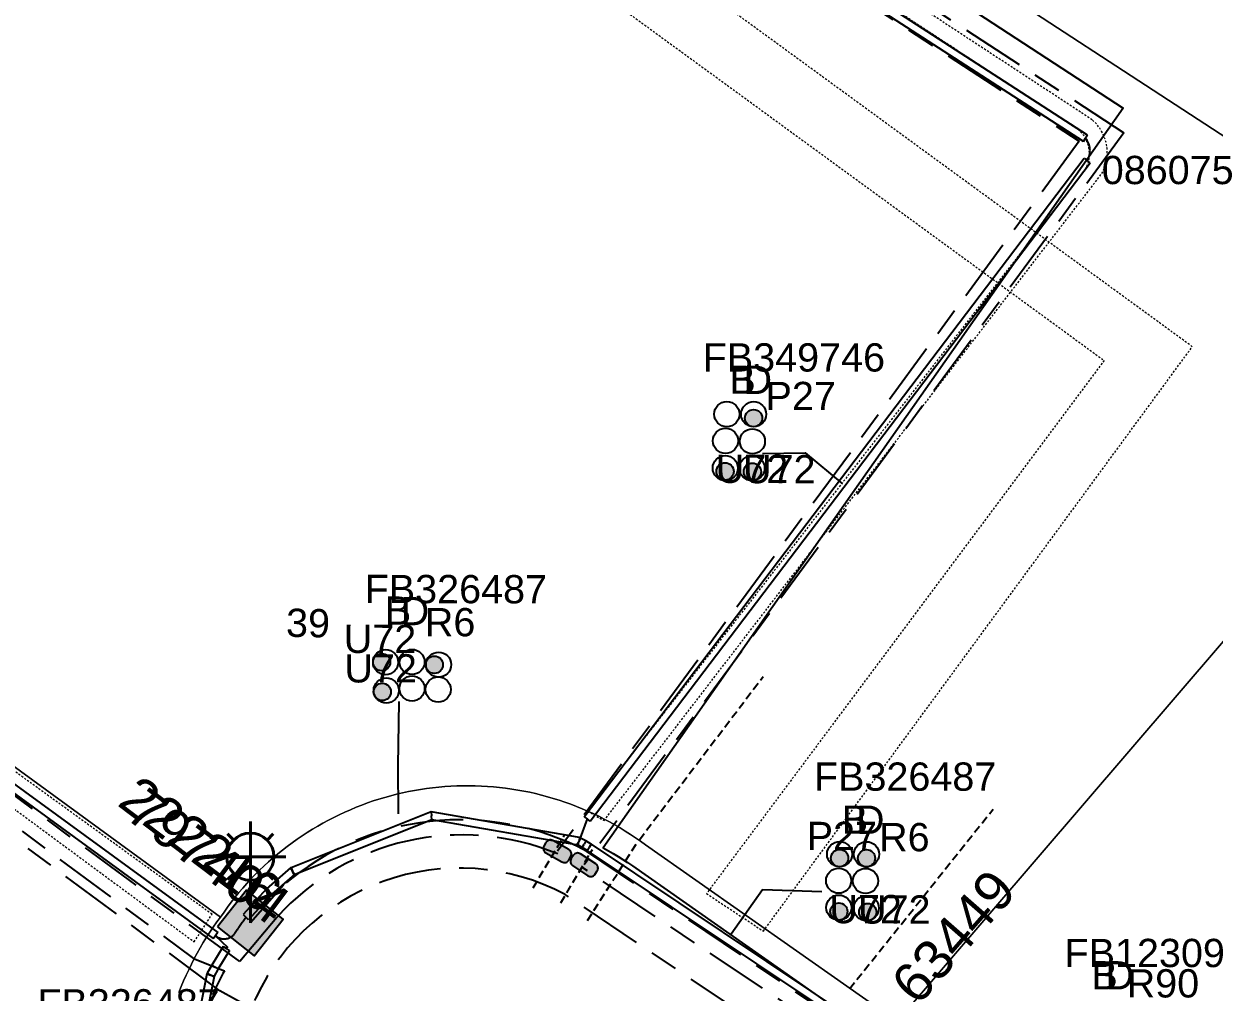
# Model space of a CAD drawing. Header units: metres. Extents: x 0 to 294317, y 0 to 6233398.
# Drawn here: x 292444.1 to 292519.9, y 6231767 to 6231828.6 of the extents above; entities that cross this region are included whole.
import ezdxf
from ezdxf import colors
from ezdxf.entities.mleader import LeaderData, LeaderLine
from ezdxf.enums import TextEntityAlignment as Align
from ezdxf.math import Vec2, Vec3

# ---------------------------------------------------------------- set-up
doc = ezdxf.new("R2010")
doc.units = ezdxf.units.M
for name, pattern in [('Cable Exist UG', [8.2, 4, -1.2, 1.8, -1.2]), ('DASHED', [0.75, 0.5, -0.25]), ('HIDDEN', [0.375, 0.25, -0.125]), ('HIDDEN2', [0.1875, 0.125, -0.0625])]:
    doc.linetypes.add(name, pattern=pattern)
doc.layers.get('0').update_dxf_attribs({"color": 6})
for name, color, linetype in [('_User Miscellaneous1', 7, 'Continuous'), ('_User Miscellaneous2', 7, 'Continuous'), ('Duct_SP_EXT', 7, 'Continuous'), ('Equip_HV_EXT', 7, 'Continuous'), ('Equip_SP_SL_EXT', 7, 'Continuous'), ('Mains_HV_EXT', 7, 'Continuous'), ('Mains_LV_EXT', 7, 'Continuous'), ('Mains_LV_SL_EXT', 7, 'Continuous'), ('SupportsUG_SP_LV_EXT', 7, 'Continuous'), ('SupportsUG_SP_LV_SL_EXT', 7, 'Continuous'), ('Trench_SP_EXT', 7, 'Continuous')]:
    doc.layers.add(name, color=color, linetype=linetype)
for name, color, linetype, lineweight in [('Cadastre Buildings_SP_EXT', 9, 'Continuous', 5), ('Cadastre Land Parcels_SP_EXT', 9, 'Continuous', 5), ('Cadastre Other Property_SP_EXT', 9, 'HIDDEN', 5), ('Cadastre Roads_SP_EXT', 9, 'Continuous', 5)]:
    doc.layers.add(name, color=color, linetype=linetype, lineweight=lineweight)
doc.layers.add('UNKNOWN_FEATURES', color=1, linetype='DASHED', plot=False)
doc.styles.add('COLUMN_LABEL', font='arial.ttf')
doc.styles.add('iecARIAL', font='arial.ttf', dxfattribs={"height": 2})
doc.styles.add('POLE_LABEL', font='arial.ttf')
doc.styles.get("Standard").update_dxf_attribs({"font": 'arial.ttf'})
doc.linetypes.add('Cable E UG', pattern='A,6,-0.5,["E",Standard,S=1.7,R=0,X=0.5,Y=-1],-2.9', length=9.4)

# ---------------------------------------------------------------- blocks, each defined once
blk = doc.blocks.new('COLUMN_EXT')
blk.add_hatch(color=256).paths.add_polyline_path([(-1.485, 1.485), (-1.485, -1.485), (1.485, -1.485), (1.485, 1.485)])
blk.add_lwpolyline([(-1.485, -1.485), (1.485, -1.485), (1.485, 1.485), (-1.485, 1.485)], close=True)
for tag, height, style, flags, p in [('ASSET_NUM', 2.5, 'COLUMN_LABEL', 8, (2, 2)), ('STRUCTURE_PLANT_NUMBER', 0.2, 'POLE_LABEL', 9, (1.813, 0.031)), ('STREET_CODE', 0.2, 'COLUMN_LABEL', 9, (1.813, -0.2))]:
    blk.add_attdef(tag, text='', height=height, dxfattribs=dict(style=style, flags=flags)).set_placement(p, align=Align.MIDDLE_LEFT)
at = {"flags": 9}
for tag, p in [('OWNED_BY', (1.813, -0.6)), ('STATE', (1.813, -0.8)), ('COLUMN_TYPE', (1.813, -0.4)), ('STREETNAME', (1.813, -1.6)), ('USAGE', (1.813, -1)), ('LEGEND', (1.813, -1.2)), ('LOCATION', (1.813, -1.4)), ('SUBURB', (1.813, -1.8)), ('NOTES', (1.813, -2))]:
    blk.add_attdef(tag, text='', height=0.2, dxfattribs=at).set_placement(p, align=Align.MIDDLE_LEFT)
at = {"flags": 1}
blk.add_attdef('Z', (1.813, -2.351), '', height=0.2, dxfattribs=at)
blk = doc.blocks.new('PILLAR_EXT')
blk.add_hatch(color=256).paths.add_polyline_path([(-2.475, 0.99), (-2.475, -0.99), (2.475, -0.99), (2.475, 0.99)])
blk.add_lwpolyline([(-2.475, -0.99), (2.475, -0.99), (2.475, 0.99), (-2.475, 0.99)], close=True)
at = {"style": 'iecARIAL', "flags": 8}
blk.add_attdef('ASSET_NUM', (1.5, 3.5), '', height=2.5, dxfattribs=at)
for tag, p, flags in [('OWNED_BY', (0, -0.2), 9), ('STATE', (0, -0.4), 9), ('SUPPORT_TYPE', (0, -0.6), 9), ('USAGE', (0, -0.8), 9), ('LEGEND', (0, -1), 9), ('LOCATION', (0, -1.2), 9), ('NOTES', (0, -1.4), 9), ('PARENT', (0, -1.6), 9), ('STREETNAME', (0, -1.8), 9), ('SUBURB', (0, -2), 1)]:
    blk.add_attdef(tag, p, '', height=0.2, dxfattribs=dict(flags=flags))
blk = doc.blocks.new('DUCT_EXT')
blk.add_circle((0, 0.8), 0.8)
at = {"flags": 1}
blk.add_attdef('Z', (0, 0), '', height=0.2, dxfattribs=at)
at = {"flags": 9}
for tag, p in [('DUCT_CODE', (0, 0)), ('XSECT_TYPE', (0, -0.2)), ('STATE', (0, -0.6)), ('FB_REFERENCE', (0, -0.4)), ('NOTES', (0, -0.8))]:
    blk.add_attdef(tag, text='', height=0.2, dxfattribs=at).set_placement(p, align=Align.MIDDLE_LEFT)
blk = doc.blocks.new('SL_LANTERN_EXT')
at = {"lineweight": 40}
for p, q in [((0, 1.968), (0, 6.468)), ((-1.459, 5.676), (-1.061, 5.278)), ((1.458, 5.676), (1.06, 5.278)), ((-2.25, 4.218), (2.25, 4.218)), ((-1.459, 2.759), (-1.061, 3.157)), ((1.458, 2.759), (1.06, 3.157)), ((0, 0), (0, 2.721))]:
    blk.add_line(p, q, dxfattribs=at)
blk.add_circle((0, 4.218), 1.5, dxfattribs=at)
at = {"style": 'iecARIAL', "flags": 8}
blk.add_attdef('ASSET_NUM', (1.5, 1.5), '', height=2.5, dxfattribs=at)
for tag, p, height, flags in [('CONSTRUCTED_VOLTAGE', (0.981, -0.653), 0.2, 9), ('CONTROL_TYPE', (0.981, -0.853), 0.2, 9), ('LNUMBER', (2.181, -3.253), 2.5, 8), ('OPERATING_VOLTAGE', (0.981, -1.653), 0.2, 9), ('LANTERN_PURPOSE', (0.981, -1.053), 0.2, 9), ('LANTERN_TYPE', (0.981, -1.253), 0.2, 9), ('NO_PHASES', (0.981, -1.453), 0.2, 9), ('ORIENTATION', (0.981, -1.853), 0.2, 9), ('OWNED_BY', (0.981, -2.053), 0.2, 9), ('STATE', (0.981, -2.253), 0.2, 9), ('USAGE', (0.981, -2.453), 0.2, 9), ('CEXIST', (0.981, -2.653), 0.2, 9), ('CNEW', (0.981, -2.853), 0.2, 9), ('CNUMBER', (0.981, -3.053), 0.2, 9), ('CREMOVE', (0.981, -3.253), 0.2, 9), ('CREPLACE', (0.981, -3.453), 0.2, 9), ('LKINGHEIGHT', (0.981, -3.653), 0.2, 9), ('LBRACKET', (0.981, -3.853), 0.2, 9), ('LBRACKETVOCAB', (0.981, -4.053), 0.2, 9), ('LCATEGORY', (0.981, -4.253), 0.2, 9), ('LCHARGE1', (0.981, -4.453), 0.2, 9), ('LCHARGE1PERCENT', (0.981, -4.653), 0.2, 9), ('LCHARGE2', (0.981, -4.853), 0.2, 9), ('LCHARGE2PERCENT', (0.981, -5.053), 0.2, 9), ('LCHARGE3', (0.981, -5.253), 0.2, 9), ('LCHARGE3PERCENT', (0.981, -5.453), 0.2, 9), ('LEXIST', (0.981, -5.653), 0.2, 9), ('LLAMP', (0.981, -5.853), 0.2, 9), ('LLAMPVOCAB', (0.981, -6.053), 0.2, 9), ('LMAST', (0.981, -6.253), 0.2, 9), ('LMASTVOCAB', (0.981, -6.453), 0.2, 9), ('LNEW', (0.981, -6.653), 0.2, 9), ('LANTNUMBER', (0.981, -6.853), 0.2, 9), ('LOUTREACH', (0.981, -7.253), 0.2, 9), ('LOUTREACHVOCAB', (0.981, -7.453), 0.2, 9), ('LRATECODE', (0.981, -7.653), 0.2, 9), ('LREMOVE', (0.981, -7.853), 0.2, 9), ('LREPLACE', (0.981, -8.053), 0.2, 9), ('LTYPE', (0.981, -8.253), 0.2, 9), ('LTYPEVOCAB', (0.981, -8.453), 0.2, 9), ('STREETNAME', (0.981, -9.253), 0.2, 9), ('LEGEND', (0.981, -8.653), 0.2, 9), ('LOCATION', (0.981, -8.853), 0.2, 9), ('NOTES', (0.981, -9.053), 0.2, 9), ('SUBURB', (0.981, -9.453), 0.2, 1)]:
    blk.add_attdef(tag, p, '', height=height, dxfattribs=dict(flags=flags))
blk = doc.blocks.new('HV_STJ_EXT')
h = blk.add_hatch(color=256)
edge = h.paths.add_edge_path()
edge.add_ellipse((-0.586, 0.131), major_axis=(0.226, 0.226), ratio=1, start_angle=44.99996, end_angle=135)
edge.add_line((-0.906, 0.131), (-0.906, -0.131))
edge.add_ellipse((-0.586, -0.131), major_axis=(0.226, 0.226), ratio=1, start_angle=134.99996, end_angle=225)
edge.add_line((-0.586, -0.451), (0.586, -0.451))
edge.add_ellipse((0.586, -0.131), major_axis=(-0.226, 0.226), ratio=1, start_angle=134.99996, end_angle=225)
edge.add_line((0.906, -0.131), (0.906, 0.131))
edge.add_ellipse((0.586, 0.131), major_axis=(-0.226, 0.226), ratio=1, start_angle=224.99996, end_angle=315)
edge.add_line((0.586, 0.451), (-0.586, 0.451))
blk.add_lwpolyline([(-0.906, 0.131), (-0.906, -0.131, 0.414214), (-0.586, -0.451), (0.586, -0.451, 0.414214), (0.906, -0.131), (0.906, 0.131, 0.414214), (0.586, 0.451), (-0.586, 0.451, 0.414214)], format="xyb", close=True)
for tag, flags, p in [('ORIENTATION', 9, (1.5, 0)), ('Z', 1, (1.5, -0.8)), ('USAGE', 9, (1.5, -0.2)), ('LEGEND', 9, (1.5, -0.4)), ('NOTES', 9, (1.5, -0.6))]:
    blk.add_attdef(tag, text='', height=0.2, dxfattribs=dict(flags=flags)).set_placement(p, align=Align.MIDDLE_LEFT)
blk = doc.blocks.new('CABLE_LARGE_EXT')
h = blk.add_hatch(color=256)
edge = h.paths.add_edge_path()
edge.add_arc((0, 0.55), 0.55, 0, 360)
blk.add_circle((0, 0.55), 0.55)
at = {"flags": 1}
blk.add_attdef('Z', (0, 0), '', height=0.2, dxfattribs=at)
at = {"flags": 9}
for tag, p in [('COND_CODE', (0, 0)), ('XSECT_SIZE', (0, -0.6)), ('STATE', (0, -0.4)), ('FB_REFERENCE', (0, -0.2)), ('NOTES', (0, -0.8))]:
    blk.add_attdef(tag, text='', height=0.2, dxfattribs=at).set_placement(p, align=Align.MIDDLE_LEFT)

msp = doc.modelspace()

# ---------------------------------------------------------------- linework, layer by layer
at = {"layer": 'Cadastre Buildings_SP_EXT', "linetype": 'Continuous'}
msp.add_lwpolyline([(292574.516, 6231786.216), (292538.177, 6231809.95), (292499.713, 6231765.114), (292541.547, 6231735.731), (292574.516, 6231786.216)], close=True, dxfattribs=at)
at = {"layer": 'Cadastre Land Parcels_SP_EXT', "linetype": 'Continuous'}
for points in [[(292301.53, 6231964.256), (292538.177, 6231809.95), (292574.516, 6231786.216), (292602.037, 6231768.237), (292655.862, 6231733.063), (292682.658, 6231715.574), (292709.457, 6231698.088), (292736.259, 6231680.604), (292851.812, 6231605.255)], [(292538.177, 6231809.95), (292301.53, 6231964.256)], [(292454.022, 6231766.968), (292454.165, 6231767.333), (292454.315, 6231767.696), (292454.473, 6231768.055), (292454.638, 6231768.411), (292454.81, 6231768.764), (292454.989, 6231769.114), (292455.175, 6231769.459), (292455.368, 6231769.801), (292455.567, 6231770.139), (292455.774, 6231770.473), (292455.988, 6231770.802), (292456.207, 6231771.127), (292456.433, 6231771.448), (292456.666, 6231771.764), (292317.836, 6231873.171)], [(292317.836, 6231873.171), (292456.666, 6231771.764), (292456.886, 6231772.084), (292457.113, 6231772.399), (292457.346, 6231772.71), (292457.585, 6231773.016), (292457.83, 6231773.316), (292458.082, 6231773.612), (292458.34, 6231773.902), (292458.603, 6231774.188), (292458.873, 6231774.467), (292459.147, 6231774.741), (292459.428, 6231775.01), (292459.714, 6231775.272), (292460.005, 6231775.529), (292460.302, 6231775.779), (292460.604, 6231776.023), (292460.91, 6231776.262), (292461.222, 6231776.493), (292461.538, 6231776.718), (292461.858, 6231776.937), (292462.183, 6231777.15), (292462.513, 6231777.355), (292462.846, 6231777.554), (292463.184, 6231777.746), (292463.525, 6231777.931), (292463.871, 6231778.108), (292464.219, 6231778.279), (292464.571, 6231778.443), (292464.926, 6231778.599), (292465.285, 6231778.748), (292465.646, 6231778.889), (292466.01, 6231779.024), (292466.378, 6231779.151), (292466.747, 6231779.269), (292467.119, 6231779.381), (292467.493, 6231779.485), (292467.869, 6231779.582), (292468.247, 6231779.669), (292468.627, 6231779.75), (292469.008, 6231779.823), (292469.391, 6231779.888), (292469.774, 6231779.945), (292470.16, 6231779.995), (292470.546, 6231780.036), (292470.933, 6231780.07), (292471.32, 6231780.095), (292471.708, 6231780.112), (292472.096, 6231780.122), (292472.484, 6231780.124), (292472.872, 6231780.117), (292473.26, 6231780.103), (292473.648, 6231780.081), (292474.034, 6231780.05), (292474.421, 6231780.012), (292474.806, 6231779.967), (292475.191, 6231779.913), (292475.574, 6231779.85), (292475.957, 6231779.781), (292476.337, 6231779.704), (292476.715, 6231779.619), (292477.093, 6231779.526), (292477.467, 6231779.424), (292477.84, 6231779.316), (292478.21, 6231779.2), (292478.578, 6231779.077), (292478.944, 6231778.946), (292479.306, 6231778.807), (292479.666, 6231778.661), (292480.023, 6231778.508), (292480.376, 6231778.347), (292480.726, 6231778.179), (292481.073, 6231778.005), (292481.415, 6231777.822), (292481.755, 6231777.634), (292482.09, 6231777.437), (292482.421, 6231777.235), (292482.748, 6231777.025), (292483.071, 6231776.809), (292483.389, 6231776.586), (292483.702, 6231776.358), (292499.713, 6231765.114), (292538.177, 6231809.95)]]:
    msp.add_lwpolyline(points, dxfattribs=at)
at = {"layer": 'Cadastre Other Property_SP_EXT', "linetype": 'HIDDEN2'}
msp.add_lwpolyline([(292418.015, 6231884.242), (292419.73, 6231886.927), (292412.081, 6231891.922), (292408.053, 6231885.764), (292415.728, 6231880.754), (292417.455, 6231883.401), (292511.22, 6231821.915), (292511.22, 6231821.915, -0.364021), (292511.685, 6231819.344), (292511.685, 6231819.344), (292480.023, 6231778.508), (292481.065, 6231777.902), (292512.746, 6231819.101), (292512.746, 6231819.101, 0.35373), (292512.126, 6231822.518), (292512.126, 6231822.518), (292418.015, 6231884.242)], format="xyb", close=True, dxfattribs=at)
for points in [[(292491.205, 6231770.866), (292518.495, 6231808.07), (292411.877, 6231885.948), (292409.513, 6231882.712), (292512.887, 6231807.196), (292487.588, 6231773.259), (292491.205, 6231770.866)], [(292383.787, 6231815.176), (292379.708, 6231818.116), (292373.034, 6231808.976), (292380.819, 6231803.411), (292387.163, 6231812.689), (292384.634, 6231814.488), (292386.978, 6231817.865), (292389.984, 6231818.25), (292454.993, 6231770.178), (292456.124, 6231771.94), (292388.057, 6231821.282), (292383.787, 6231815.176)]]:
    msp.add_lwpolyline(points, close=True, dxfattribs=at)
at = {"layer": 'Cadastre Roads_SP_EXT', "linetype": 'Continuous'}
msp.add_lwpolyline([(292499.713, 6231765.114), (292483.702, 6231776.358), (292483.389, 6231776.586), (292483.071, 6231776.809), (292482.748, 6231777.025), (292482.421, 6231777.235), (292482.09, 6231777.437), (292481.755, 6231777.634), (292481.415, 6231777.822), (292481.073, 6231778.005), (292480.726, 6231778.179), (292480.376, 6231778.347), (292480.023, 6231778.508), (292479.666, 6231778.661), (292479.306, 6231778.807), (292478.944, 6231778.946), (292478.578, 6231779.077), (292478.21, 6231779.2), (292477.84, 6231779.316), (292477.467, 6231779.424), (292477.093, 6231779.526), (292476.715, 6231779.619), (292476.337, 6231779.704), (292475.957, 6231779.781), (292475.574, 6231779.85), (292475.191, 6231779.913), (292474.806, 6231779.967), (292474.421, 6231780.012), (292474.034, 6231780.05), (292473.648, 6231780.081), (292473.26, 6231780.103), (292472.872, 6231780.117), (292472.484, 6231780.124), (292472.096, 6231780.122), (292471.708, 6231780.112), (292471.32, 6231780.095), (292470.933, 6231780.07), (292470.546, 6231780.036), (292470.16, 6231779.995), (292469.774, 6231779.945), (292469.391, 6231779.888), (292469.008, 6231779.823), (292468.627, 6231779.75), (292468.247, 6231779.669), (292467.869, 6231779.582), (292467.493, 6231779.485), (292467.119, 6231779.381), (292466.747, 6231779.269), (292466.378, 6231779.151), (292466.01, 6231779.024), (292465.646, 6231778.889), (292465.285, 6231778.748), (292464.926, 6231778.599), (292464.571, 6231778.443), (292464.219, 6231778.279), (292463.871, 6231778.108), (292463.525, 6231777.93), (292463.184, 6231777.746), (292462.846, 6231777.553), (292462.512, 6231777.355), (292462.183, 6231777.15), (292461.858, 6231776.937), (292461.538, 6231776.718), (292461.222, 6231776.493), (292460.91, 6231776.262), (292460.604, 6231776.023), (292460.302, 6231775.779), (292460.005, 6231775.529), (292459.715, 6231775.271), (292459.428, 6231775.01), (292459.147, 6231774.741), (292458.873, 6231774.467), (292458.603, 6231774.188), (292458.34, 6231773.902), (292458.082, 6231773.612), (292457.83, 6231773.316), (292457.585, 6231773.016), (292457.346, 6231772.71), (292457.113, 6231772.399), (292456.886, 6231772.084), (292456.666, 6231771.764), (292456.433, 6231771.448), (292456.207, 6231771.127), (292455.988, 6231770.802), (292455.774, 6231770.473), (292455.568, 6231770.139), (292455.368, 6231769.801), (292455.175, 6231769.459), (292454.989, 6231769.114), (292454.81, 6231768.764), (292454.638, 6231768.411), (292454.473, 6231768.055), (292454.315, 6231767.696), (292454.165, 6231767.333), (292454.022, 6231766.968)], dxfattribs=at)
at = {"layer": 'Duct_SP_EXT'}
for p, q in [((292511.825, 6231821.548), (292415.778, 6231883.68)), ((292511.564, 6231821.145), (292415.517, 6231883.277)), ((292511.564, 6231821.145), (292511.694, 6231821.347)), ((292511.825, 6231821.548), (292511.694, 6231821.347)), ((292479.803, 6231778.152), (292511.615, 6231820.073)), ((292480.186, 6231777.862), (292511.997, 6231819.782)), ((292511.615, 6231820.073), (292511.806, 6231819.927)), ((292511.997, 6231819.782), (292511.806, 6231819.927)), ((292390.016, 6231819.302), (292456.483, 6231770.786)), ((292389.802, 6231818.863), (292456.2, 6231770.398)), ((292470.06, 6231778.452), (292461.164, 6231774.903)), ((292479.499, 6231776.82), (292470.06, 6231778.452)), ((292470.06, 6231778.452), (292470.086, 6231778.204)), ((292470.112, 6231777.956), (292470.086, 6231778.204)), ((292479.803, 6231778.152), (292479.995, 6231778.007)), ((292470.112, 6231777.956), (292461.342, 6231774.457)), ((292479.417, 6231776.347), (292470.112, 6231777.956)), ((292480.186, 6231777.862), (292479.995, 6231778.007)), ((292479.342, 6231776.373), (292479.458, 6231776.583)), ((292479.417, 6231776.347), (292479.458, 6231776.583)), ((292479.499, 6231776.82), (292479.458, 6231776.583)), ((292479.574, 6231776.793), (292479.458, 6231776.583)), ((292479.914, 6231776.605), (292479.574, 6231776.793)), ((292479.914, 6231776.605), (292479.795, 6231776.396)), ((292480.256, 6231776.404), (292479.914, 6231776.605)), ((292479.677, 6231776.188), (292479.342, 6231776.373)), ((292479.677, 6231776.188), (292479.795, 6231776.396)), ((292480.001, 6231775.997), (292479.677, 6231776.188)), ((292479.995, 6231776.001), (292480.128, 6231776.201)), ((292498.642, 6231763.543), (292479.995, 6231776.001)), ((292479.995, 6231776.001), (292480.001, 6231775.997)), ((292480.001, 6231775.997), (292480.128, 6231776.201)), ((292480.256, 6231776.404), (292480.128, 6231776.201)), ((292480.261, 6231776.4), (292480.128, 6231776.201)), ((292480.261, 6231776.4), (292480.256, 6231776.404)), ((292498.909, 6231763.942), (292480.261, 6231776.4)), ((292461.126, 6231774.887), (292459.6, 6231773.56)), ((292461.379, 6231774.472), (292459.936, 6231773.216)), ((292461.164, 6231774.903), (292461.126, 6231774.887)), ((292461.126, 6231774.887), (292461.253, 6231774.68)), ((292461.164, 6231774.903), (292461.253, 6231774.68)), ((292461.342, 6231774.457), (292461.253, 6231774.68)), ((292461.379, 6231774.472), (292461.253, 6231774.68)), ((292461.342, 6231774.457), (292461.379, 6231774.472)), ((292459.6, 6231773.56), (292458.096, 6231771.917)), ((292459.6, 6231773.56), (292459.768, 6231773.388)), ((292459.936, 6231773.216), (292458.45, 6231771.593)), ((292459.936, 6231773.216), (292459.768, 6231773.388)), ((292458.096, 6231771.917), (292458.273, 6231771.755)), ((292458.45, 6231771.593), (292458.273, 6231771.755)), ((292456.2, 6231770.398), (292456.341, 6231770.592)), ((292456.483, 6231770.786), (292456.341, 6231770.592)), ((292456.831, 6231769.884), (292456.102, 6231768.699)), ((292456.831, 6231769.884), (292457.036, 6231769.758)), ((292457.24, 6231769.632), (292457.036, 6231769.758)), ((292457.24, 6231769.632), (292456.516, 6231768.456)), ((292456.102, 6231768.699), (292455.812, 6231768.183)), ((292456.102, 6231768.699), (292456.309, 6231768.578)), ((292456.516, 6231768.456), (292456.231, 6231767.948)), ((292456.516, 6231768.456), (292456.309, 6231768.578)), ((292455.793, 6231768.15), (292454.128, 6231759.617)), ((292456.25, 6231767.982), (292454.621, 6231759.64)), ((292455.812, 6231768.183), (292455.793, 6231768.15)), ((292455.793, 6231768.15), (292456.021, 6231768.066)), ((292455.812, 6231768.183), (292456.021, 6231768.066)), ((292456.231, 6231767.948), (292456.021, 6231768.066)), ((292456.25, 6231767.982), (292456.021, 6231768.066)), ((292456.231, 6231767.948), (292456.25, 6231767.982))]:
    msp.add_line(p, q, dxfattribs=at)
for points in [[(292491.155, 6231801.268), (292493.864, 6231801.308), (292496.222, 6231799.358)], [(292468.003, 6231785.476), (292467.948, 6231781.394), (292467.971, 6231778.34)], [(292494.935, 6231773.374), (292491.155, 6231773.487), (292489.15, 6231770.663)]]:
    msp.add_lwpolyline(points, dxfattribs=at)
at = {"layer": 'Mains_HV_EXT', "linetype": 'Cable E UG'}
msp.add_lwpolyline([(292414.203, 6231888.453), (292514.102, 6231823.263), (292481.013, 6231776.165), (292481.013, 6231776.165), (292481.344, 6231775.983), (292481.657, 6231775.804), (292481.964, 6231775.619), (292482.269, 6231775.426), (292482.57, 6231775.229), (292482.873, 6231775.021), (292497.464, 6231764.781), (292498.601, 6231763.373)], dxfattribs=at)
at = {"layer": 'Mains_HV_EXT', "linetype": 'Cable Exist UG'}
for points in [[(292412.94, 6231886.711), (292414.871, 6231886.518), (292414.871, 6231886.518), (292514.15, 6231821.687), (292479.806, 6231775.09)], [(292412.94, 6231886.711), (292413.706, 6231884.884), (292413.706, 6231884.884), (292511.302, 6231821.151), (292478.099, 6231775.952)], [(292568.395, 6231722.381), (292566.705, 6231723.245), (292562.505, 6231717.289), (292559.731, 6231719.198), (292559.731, 6231719.198), (292539.705, 6231733.268), (292536.275, 6231735.653), (292536.275, 6231735.653), (292497.951, 6231762.672), (292479.707, 6231774.898)]]:
    msp.add_lwpolyline(points, dxfattribs=at)
for points in [[(292478.124, 6231775.778, 0.318038), (292460.242, 6231771.742), (292460.242, 6231771.742), (292457.892, 6231768.923), (292395.688, 6231814.784), (292386.715, 6231821.327), (292380.202, 6231812.063), (292380.107, 6231810.209)], [(292561.376, 6231715.687), (292538.527, 6231731.633), (292538.527, 6231731.633), (292535.667, 6231733.632), (292535.667, 6231733.632), (292496.748, 6231761.017), (292478.584, 6231773.202), (292478.584, 6231773.202, 0.445045), (292458.622, 6231765.962), (292458.622, 6231765.962), (292456.628, 6231767.072), (292456.628, 6231767.072), (292394.508, 6231813.161), (292387.17, 6231818.38), (292381.788, 6231810.997), (292380.107, 6231810.209)]]:
    msp.add_lwpolyline(points, format="xyb", dxfattribs=at)
at = {"layer": 'Mains_LV_EXT', "linetype": 'Cable Exist UG'}
msp.add_lwpolyline([(292387.191, 6231819.431), (292454.941, 6231769.128), (292454.941, 6231769.128), (292456.91, 6231768.34), (292456.811, 6231768.161), (292456.636, 6231767.824), (292456.468, 6231767.484), (292456.312, 6231767.151), (292456.164, 6231766.815)], dxfattribs=at)
at = {"layer": 'Mains_LV_SL_EXT', "linetype": 'Cable Exist UG'}
msp.add_lwpolyline([(292498.504, 6231763.456), (292496.573, 6231764.769), (292496.573, 6231764.769), (292479.967, 6231775.946), (292479.967, 6231775.946, 0.309456), (292460.67, 6231773.786), (292460.67, 6231773.786), (292458.564, 6231771.388)], format="xyb", dxfattribs=at)
at = {"layer": 'Trench_SP_EXT', "linetype": 'Cable Exist UG'}
for points in [[(292511.806, 6231819.927, 0.330178), (292511.694, 6231821.347)], [(292458.287, 6231771.731, 0.018156), (292457.553, 6231770.695), (292457.553, 6231770.695, -0.441795), (292456.341, 6231770.592)]]:
    msp.add_lwpolyline(points, format="xyb", dxfattribs=at)
for points in [[(292479.995, 6231778.007), (292479.458, 6231776.583)], [(292456.314, 6231770.599), (292457.122, 6231769.825)]]:
    msp.add_lwpolyline(points, dxfattribs=at)
at = {"layer": 'UNKNOWN_FEATURES'}
for points in [[(292483.314, 6231776.688), (292491.185, 6231787.067)], [(292496.692, 6231767.196), (292505.819, 6231778.625)], [(292476.549, 6231773.629), (292478.581, 6231777.014)], [(292478.308, 6231772.669), (292480.337, 6231776.061)], [(292480.022, 6231771.548), (292483.174, 6231776.514)]]:
    msp.add_lwpolyline(points, dxfattribs=at)

# ---------------------------------------------------------------- block references
at = {"layer": 'Duct_SP_EXT'}
for name, p in [('DUCT_EXT', (292488.882, 6231802.978)), ('DUCT_EXT', (292490.585, 6231802.973)), ('DUCT_EXT', (292488.796, 6231801.278)), ('DUCT_EXT', (292490.508, 6231801.248)), ('DUCT_EXT', (292488.78, 6231799.543)), ('DUCT_EXT', (292490.485, 6231799.542)), ('CABLE_LARGE_EXT', (292488.77, 6231799.581)), ('CABLE_LARGE_EXT', (292490.509, 6231799.564)), ('DUCT_EXT', (292496.055, 6231774.966)), ('DUCT_EXT', (292497.768, 6231774.958)), ('CABLE_LARGE_EXT', (292497.768, 6231774.958)), ('DUCT_EXT', (292495.991, 6231773.275)), ('DUCT_EXT', (292497.706, 6231773.263)), ('DUCT_EXT', (292496.007, 6231771.565)), ('DUCT_EXT', (292497.755, 6231771.527)), ('CABLE_LARGE_EXT', (292496.007, 6231771.565)), ('CABLE_LARGE_EXT', (292497.845, 6231771.528))]:
    msp.add_blockref(name, p, dxfattribs=at)
for name, p, rotation in [('CABLE_LARGE_EXT', (292490.585, 6231802.973), 359.996351184877), ('DUCT_EXT', (292466.367, 6231787.99), 270.0427612905905), ('DUCT_EXT', (292468.052, 6231788.001), 270.0427612905905), ('CABLE_LARGE_EXT', (292466.367, 6231787.99), 270.0427612905905), ('CABLE_LARGE_EXT', (292469.72, 6231787.825), 270.0427612905905), ('DUCT_EXT', (292469.739, 6231787.83), 270.0427612905905), ('CABLE_LARGE_EXT', (292466.408, 6231786.096), 270.0427612905905), ('DUCT_EXT', (292466.41, 6231786.183), 270.0427612905905), ('DUCT_EXT', (292468.05, 6231786.312), 270.0427612905905), ('DUCT_EXT', (292469.716, 6231786.25), 270.0427612905905), ('CABLE_LARGE_EXT', (292496.055, 6231774.966), 359.996351184877)]:
    msp.add_blockref(name, p, dxfattribs=dict(at, rotation=rotation))
at = {"layer": 'Equip_HV_EXT'}
for p, rotation in [((292478.099, 6231775.952), 150.729624924841), ((292479.806, 6231775.09), 326.5348221314625)]:
    msp.add_blockref('HV_STJ_EXT', p, dxfattribs=dict(at, rotation=rotation))
at = {"layer": 'Equip_SP_SL_EXT'}
ref = msp.add_blockref('SL_LANTERN_EXT', (292458.564, 6231771.388), dxfattribs=at)
ref.add_attrib('ASSET_NUM', '222216', dxfattribs={"layer": '0', "height": 2.5, "rotation": 322.89184, "style": 'iecARIAL'}).set_placement((292460.064, 6231772.888), align=Align.MIDDLE_RIGHT)
at = {"layer": 'SupportsUG_SP_LV_EXT'}
ref = msp.add_blockref('PILLAR_EXT', (292498.601, 6231763.373), dxfattribs=dict(at, rotation=143.7429917998932))
ref.add_attrib('ASSET_NUM', '63449', dxfattribs={"layer": '0', "height": 2.5, "rotation": 48.84865, "style": 'iecARIAL'}).set_placement((292500.101, 6231766.873), align=Align.MIDDLE_LEFT)
at = {"layer": 'SupportsUG_SP_LV_SL_EXT'}
ref = msp.add_blockref('COLUMN_EXT', (292458.564, 6231771.388), dxfattribs=dict(at, rotation=321.7381805581874))
ref.add_attrib('ASSET_NUM', '797404', dxfattribs={"layer": '0', "height": 2.5, "rotation": 323.13962, "style": 'COLUMN_LABEL'}).set_placement((292460.564, 6231772.138), align=Align.MIDDLE_RIGHT)

# ---------------------------------------------------------------- texts
at = {"layer": '_User Miscellaneous2'}
for s, p in [('FB349746', (292487.344, 6231806.49)), ('B', (292489.042, 6231805.073)), ('D', (292489.944, 6231805.063)), ('P27', (292491.344, 6231804.034)), ('U72', (292488.174, 6231799.398)), ('U72', (292489.912, 6231799.377)), ('R6', (292469.665, 6231789.637)), ('FB326487', (292494.422, 6231779.803)), ('B', (292496.191, 6231777.063)), ('D', (292497.095, 6231777.059)), ('P27', (292493.962, 6231776.025)), ('R6', (292498.569, 6231775.951)), ('U72', (292495.405, 6231771.369)), ('U72', (292497.229, 6231771.342)), ('FB123093', (292510.366, 6231768.576)), ('B', (292512.074, 6231767.157)), ('D', (292512.975, 6231767.157)), ('R90', (292514.321, 6231766.643)), ('FB326487', (292445.012, 6231765.372))]:
    msp.add_text(s, height=1.8, dxfattribs=at).set_placement(p)
for s, rotation, p in [('FB326487', 359.88665, (292465.834, 6231791.752)), ('B', 359.9976, (292467.122, 6231790.374)), ('D', 0.19464, (292468.133, 6231790.337)), ('U72', 359.89144, (292464.503, 6231788.575)), ('U72', 359.97626, (292464.546, 6231786.698))]:
    msp.add_text(s, height=1.8, rotation=rotation, dxfattribs=at).set_placement(p)
at = {"layer": 'Cadastre Land Parcels_SP_EXT'}
msp.add_text('39', height=1.8, rotation=358.97697, dxfattribs=at).set_placement((292460.819, 6231789.606))
at = {"layer": 'Cadastre Other Property_SP_EXT'}
msp.add_text('086075', height=1.8, dxfattribs=at).set_placement((292512.737, 6231818.421))

# ---------------------------------------------------------------- next in the draw order: leaders
at = {"layer": '_User Miscellaneous1'}
ml = msp.add_multileader_mtext('Standard', dxfattribs=at)
ml.set_content('LOT 435 \\PDP 1129749', color=256)
ml.set_leader_properties()
ml.build(insert=Vec2(0, 0))
ml.multileader.update_dxf_attribs({"has_text_frame": 1})
ctx = ml.context
ctx.base_point, ctx.char_height, ctx.plane_origin = Vec3(293228.994, 6231985.116), 3.5, Vec3(293181.966, 6231992.79)
ctx.text_align_type = 1
notes = []
notes.append((ctx, [(0, (0, 0, 0), (0, 0), (1, 0), 1, [])]))
ctx.mtext.insert, ctx.mtext.width, ctx.mtext.defined_height, ctx.mtext.alignment, ctx.mtext.flow_direction = Vec3(293246.19, 6231987.15), 36.83646, 7.886, 2, 5
ctx.mtext.has_bg_fill, ctx.mtext.bg_color, ctx.mtext.bg_scale_factor, ctx.mtext.bg_transparency, ctx.mtext.use_window_bg_color = 1, -1023410177, 1.5, 0, 0
for ctx, leaders in notes:
    for number, flags, end, landing, length, lines in leaders:
        leader = LeaderData()
        leader.index, (leader.has_last_leader_line, leader.has_dogleg_vector, leader.attachment_direction) = number, flags
        leader.last_leader_point, leader.dogleg_vector, leader.dogleg_length = Vec3(end), Vec3(landing), length
        for number, points, colour, breaks in lines:
            line = LeaderLine()
            line.index, line.vertices, line.color, line.breaks = number, Vec3.list(points), colors.encode_raw_color(colour), breaks
            leader.lines.append(line)
        ctx.leaders.append(leader)

doc.saveas('drawing.dxf')
